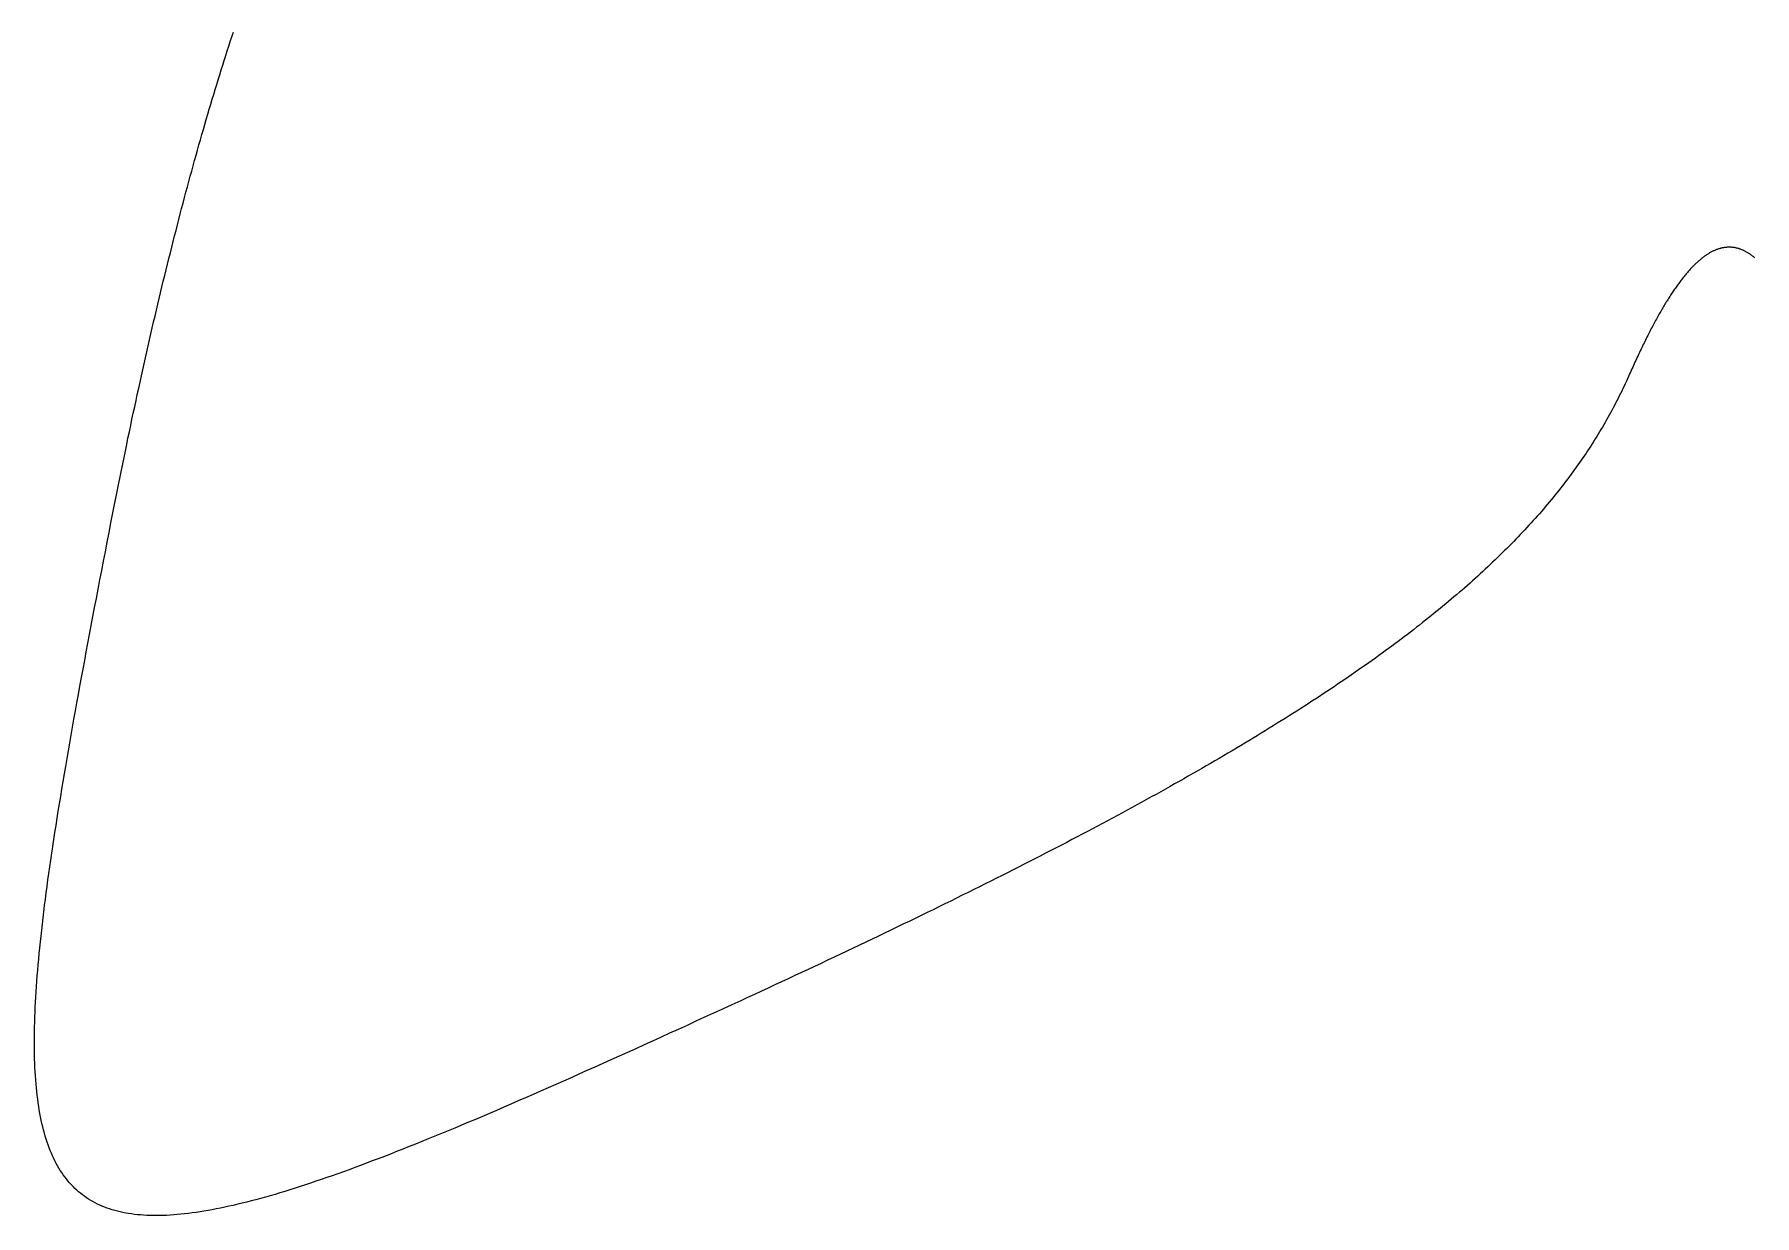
# Model space of a CAD drawing. Extents: x 2.4 to 98.3, y 8.1 to 95.3.
# Drawn here: x 19.06 to 50.37, y 9.39 to 30.88 of the extents above; entities that cross this region are included whole.
import ezdxf

# ---------------------------------------------------------------- set-up
doc = ezdxf.new("R2010")
doc.units = 0
doc.layers.add('LAYER_1', color=7, linetype='CONTINUOUS')

msp = doc.modelspace()

# ---------------------------------------------------------------- linework, layer by layer
at = {"layer": 'LAYER_1', "color": 3}
for p, q in [((22.595, 30.67), (22.622, 30.755)), ((22.622, 30.755), (22.65, 30.84)), ((22.65, 30.84), (22.678, 30.925)), ((22.484, 30.323), (22.512, 30.411)), ((22.512, 30.411), (22.539, 30.497)), ((22.539, 30.497), (22.567, 30.584)), ((22.567, 30.584), (22.595, 30.67)), ((22.375, 29.971), (22.402, 30.059)), ((22.402, 30.059), (22.43, 30.148)), ((22.43, 30.148), (22.457, 30.236)), ((22.457, 30.236), (22.484, 30.323)), ((22.294, 29.702), (22.321, 29.792)), ((22.321, 29.792), (22.348, 29.881)), ((22.348, 29.881), (22.375, 29.971)), ((22.213, 29.429), (22.24, 29.52)), ((22.24, 29.52), (22.267, 29.611)), ((22.267, 29.611), (22.294, 29.702)), ((22.106, 29.06), (22.132, 29.153)), ((22.132, 29.153), (22.159, 29.245)), ((22.159, 29.245), (22.186, 29.337)), ((22.186, 29.337), (22.213, 29.429)), ((22.026, 28.778), (22.052, 28.873)), ((22.052, 28.873), (22.079, 28.966)), ((22.079, 28.966), (22.106, 29.06)), ((21.92, 28.397), (21.946, 28.493)), ((21.946, 28.493), (21.973, 28.589)), ((21.973, 28.589), (21.999, 28.684)), ((21.999, 28.684), (22.026, 28.778)), ((21.841, 28.107), (21.868, 28.204)), ((21.868, 28.204), (21.894, 28.301)), ((21.894, 28.301), (21.92, 28.397)), ((21.763, 27.814), (21.789, 27.912)), ((21.789, 27.912), (21.815, 28.01)), ((21.815, 28.01), (21.841, 28.107)), ((21.685, 27.516), (21.711, 27.616)), ((21.711, 27.616), (21.737, 27.715)), ((21.737, 27.715), (21.763, 27.814)), ((21.608, 27.215), (21.634, 27.315)), ((21.634, 27.315), (21.659, 27.416)), ((21.659, 27.416), (21.685, 27.516)), ((21.531, 26.909), (21.556, 27.012)), ((21.556, 27.012), (21.582, 27.113)), ((21.582, 27.113), (21.608, 27.215)), ((49.596, 26.93), (49.584, 26.924)), ((49.607, 26.936), (49.596, 26.93)), ((49.619, 26.942), (49.607, 26.936)), ((49.63, 26.947), (49.619, 26.942)), ((49.642, 26.952), (49.63, 26.947)), ((49.653, 26.957), (49.642, 26.952)), ((49.664, 26.962), (49.653, 26.957)), ((49.676, 26.966), (49.664, 26.962)), ((49.687, 26.97), (49.676, 26.966)), ((49.699, 26.974), (49.687, 26.97)), ((49.71, 26.978), (49.699, 26.974)), ((49.721, 26.982), (49.71, 26.978)), ((49.733, 26.985), (49.721, 26.982)), ((49.744, 26.988), (49.733, 26.985)), ((49.755, 26.991), (49.744, 26.988)), ((49.767, 26.994), (49.755, 26.991)), ((49.778, 26.996), (49.767, 26.994)), ((49.789, 26.999), (49.778, 26.996)), ((49.801, 27.001), (49.789, 26.999)), ((49.812, 27.003), (49.801, 27.001)), ((49.823, 27.004), (49.812, 27.003)), ((49.834, 27.006), (49.823, 27.004)), ((49.846, 27.007), (49.834, 27.006)), ((49.857, 27.008), (49.846, 27.007)), ((49.868, 27.009), (49.857, 27.008)), ((49.879, 27.009), (49.868, 27.009)), ((49.89, 27.01), (49.879, 27.009)), ((49.902, 27.01), (49.89, 27.01)), ((49.913, 27.01), (49.902, 27.01)), ((49.924, 27.01), (49.913, 27.01)), ((49.935, 27.009), (49.924, 27.01)), ((49.946, 27.009), (49.935, 27.009)), ((49.957, 27.008), (49.946, 27.009)), ((49.968, 27.007), (49.957, 27.008)), ((49.98, 27.005), (49.968, 27.007)), ((49.991, 27.004), (49.98, 27.005)), ((50.002, 27.002), (49.991, 27.004)), ((50.013, 27), (50.002, 27.002)), ((50.024, 26.998), (50.013, 27)), ((50.035, 26.995), (50.024, 26.998)), ((50.046, 26.993), (50.035, 26.995)), ((50.057, 26.99), (50.046, 26.993)), ((50.068, 26.987), (50.057, 26.99)), ((50.079, 26.984), (50.068, 26.987)), ((50.09, 26.98), (50.079, 26.984)), ((50.101, 26.977), (50.09, 26.98)), ((50.112, 26.973), (50.101, 26.977)), ((50.123, 26.969), (50.112, 26.973)), ((50.134, 26.964), (50.123, 26.969)), ((50.145, 26.96), (50.134, 26.964)), ((50.156, 26.955), (50.145, 26.96)), ((50.167, 26.95), (50.156, 26.955)), ((50.177, 26.945), (50.167, 26.95)), ((50.188, 26.94), (50.177, 26.945)), ((50.199, 26.934), (50.188, 26.94)), ((50.21, 26.928), (50.199, 26.934)), ((50.221, 26.922), (50.21, 26.928)), ((21.454, 26.601), (21.48, 26.704)), ((21.48, 26.704), (21.505, 26.807)), ((21.505, 26.807), (21.531, 26.909)), ((49.207, 26.621), (49.195, 26.608)), ((49.219, 26.633), (49.207, 26.621)), ((49.231, 26.646), (49.219, 26.633)), ((49.243, 26.658), (49.231, 26.646)), ((49.255, 26.671), (49.243, 26.658)), ((49.267, 26.683), (49.255, 26.671)), ((49.279, 26.694), (49.267, 26.683)), ((49.291, 26.706), (49.279, 26.694)), ((49.303, 26.717), (49.291, 26.706)), ((49.315, 26.728), (49.303, 26.717)), ((49.327, 26.739), (49.315, 26.728)), ((49.338, 26.75), (49.327, 26.739)), ((49.35, 26.76), (49.338, 26.75)), ((49.362, 26.771), (49.35, 26.76)), ((49.374, 26.781), (49.362, 26.771)), ((49.386, 26.791), (49.374, 26.781)), ((49.398, 26.8), (49.386, 26.791)), ((49.409, 26.809), (49.398, 26.8)), ((49.421, 26.819), (49.409, 26.809)), ((49.433, 26.828), (49.421, 26.819)), ((49.445, 26.836), (49.433, 26.828)), ((49.456, 26.845), (49.445, 26.836)), ((49.468, 26.853), (49.456, 26.845)), ((49.48, 26.861), (49.468, 26.853)), ((49.491, 26.869), (49.48, 26.861)), ((49.503, 26.877), (49.491, 26.869)), ((49.515, 26.884), (49.503, 26.877)), ((49.526, 26.892), (49.515, 26.884)), ((49.538, 26.899), (49.526, 26.892)), ((49.549, 26.905), (49.538, 26.899)), ((49.561, 26.912), (49.549, 26.905)), ((49.572, 26.918), (49.561, 26.912)), ((49.584, 26.924), (49.572, 26.918)), ((50.232, 26.916), (50.221, 26.922)), ((50.243, 26.91), (50.232, 26.916)), ((50.254, 26.903), (50.243, 26.91)), ((50.264, 26.896), (50.254, 26.903)), ((50.275, 26.889), (50.264, 26.896)), ((50.286, 26.882), (50.275, 26.889)), ((50.297, 26.874), (50.286, 26.882)), ((50.308, 26.867), (50.297, 26.874)), ((50.319, 26.859), (50.308, 26.867)), ((50.329, 26.85), (50.319, 26.859)), ((50.34, 26.842), (50.329, 26.85)), ((50.351, 26.834), (50.34, 26.842)), ((50.362, 26.825), (50.351, 26.834)), ((50.372, 26.816), (50.362, 26.825)), ((21.378, 26.288), (21.403, 26.392)), ((21.403, 26.392), (21.429, 26.497)), ((21.429, 26.497), (21.454, 26.601)), ((48.95, 26.301), (48.937, 26.283)), ((48.962, 26.318), (48.95, 26.301)), ((48.974, 26.336), (48.962, 26.318)), ((48.987, 26.352), (48.974, 26.336)), ((48.999, 26.369), (48.987, 26.352)), ((49.012, 26.386), (48.999, 26.369)), ((49.024, 26.402), (49.012, 26.386)), ((49.036, 26.418), (49.024, 26.402)), ((49.049, 26.434), (49.036, 26.418)), ((49.061, 26.45), (49.049, 26.434)), ((49.073, 26.465), (49.061, 26.45)), ((49.085, 26.48), (49.073, 26.465)), ((49.098, 26.495), (49.085, 26.48)), ((49.11, 26.51), (49.098, 26.495)), ((49.122, 26.525), (49.11, 26.51)), ((49.134, 26.539), (49.122, 26.525)), ((49.146, 26.553), (49.134, 26.539)), ((49.158, 26.567), (49.146, 26.553)), ((49.171, 26.581), (49.158, 26.567)), ((49.183, 26.594), (49.171, 26.581)), ((49.195, 26.608), (49.183, 26.594)), ((21.303, 25.971), (21.328, 26.077)), ((21.328, 26.077), (21.353, 26.183)), ((21.353, 26.183), (21.378, 26.288)), ((48.748, 25.993), (48.735, 25.972)), ((48.76, 26.014), (48.748, 25.993)), ((48.773, 26.035), (48.76, 26.014)), ((48.786, 26.055), (48.773, 26.035)), ((48.799, 26.075), (48.786, 26.055)), ((48.811, 26.095), (48.799, 26.075)), ((48.824, 26.115), (48.811, 26.095)), ((48.837, 26.135), (48.824, 26.115)), ((48.849, 26.154), (48.837, 26.135)), ((48.862, 26.173), (48.849, 26.154)), ((48.874, 26.192), (48.862, 26.173)), ((48.887, 26.211), (48.874, 26.192)), ((48.9, 26.229), (48.887, 26.211)), ((48.912, 26.248), (48.9, 26.229)), ((48.925, 26.266), (48.912, 26.248)), ((48.937, 26.283), (48.925, 26.266)), ((21.227, 25.651), (21.252, 25.758)), ((21.252, 25.758), (21.277, 25.865)), ((21.277, 25.865), (21.303, 25.971)), ((48.566, 25.678), (48.553, 25.654)), ((48.58, 25.702), (48.566, 25.678)), ((48.593, 25.726), (48.58, 25.702)), ((48.606, 25.749), (48.593, 25.726)), ((48.619, 25.773), (48.606, 25.749)), ((48.632, 25.796), (48.619, 25.773)), ((48.645, 25.819), (48.632, 25.796)), ((48.658, 25.841), (48.645, 25.819)), ((48.671, 25.864), (48.658, 25.841)), ((48.683, 25.886), (48.671, 25.864)), ((48.696, 25.908), (48.683, 25.886)), ((48.709, 25.929), (48.696, 25.908)), ((48.722, 25.951), (48.709, 25.929)), ((48.735, 25.972), (48.722, 25.951)), ((21.152, 25.327), (21.177, 25.435)), ((21.177, 25.435), (21.202, 25.543)), ((21.202, 25.543), (21.227, 25.651)), ((48.408, 25.374), (48.394, 25.348)), ((48.421, 25.401), (48.408, 25.374)), ((48.434, 25.427), (48.421, 25.401)), ((48.448, 25.453), (48.434, 25.427)), ((48.461, 25.479), (48.448, 25.453)), ((48.474, 25.505), (48.461, 25.479)), ((48.487, 25.53), (48.474, 25.505)), ((48.501, 25.555), (48.487, 25.53)), ((48.514, 25.58), (48.501, 25.555)), ((48.527, 25.605), (48.514, 25.58)), ((48.54, 25.63), (48.527, 25.605)), ((48.553, 25.654), (48.54, 25.63)), ((21.078, 24.999), (21.103, 25.109)), ((21.103, 25.109), (21.128, 25.218)), ((21.128, 25.218), (21.152, 25.327)), ((48.259, 25.068), (48.245, 25.039)), ((48.272, 25.097), (48.259, 25.068)), ((48.286, 25.126), (48.272, 25.097)), ((48.3, 25.154), (48.286, 25.126)), ((48.313, 25.182), (48.3, 25.154)), ((48.327, 25.21), (48.313, 25.182)), ((48.34, 25.238), (48.327, 25.21)), ((48.354, 25.266), (48.34, 25.238)), ((48.367, 25.293), (48.354, 25.266)), ((48.381, 25.321), (48.367, 25.293)), ((48.394, 25.348), (48.381, 25.321)), ((21.004, 24.667), (21.029, 24.778)), ((21.029, 24.778), (21.053, 24.889)), ((21.053, 24.889), (21.078, 24.999)), ((48.121, 24.766), (48.107, 24.735)), ((48.135, 24.798), (48.121, 24.766)), ((48.149, 24.828), (48.135, 24.798)), ((48.163, 24.859), (48.149, 24.828)), ((48.176, 24.89), (48.163, 24.859)), ((48.19, 24.92), (48.176, 24.89)), ((48.204, 24.95), (48.19, 24.92)), ((48.218, 24.98), (48.204, 24.95)), ((48.231, 25.009), (48.218, 24.98)), ((48.245, 25.039), (48.231, 25.009)), ((20.93, 24.331), (20.955, 24.444)), ((20.955, 24.444), (20.979, 24.556)), ((20.979, 24.556), (21.004, 24.667)), ((47.97, 24.437), (47.949, 24.393)), ((47.991, 24.481), (47.97, 24.437)), ((48.012, 24.525), (47.991, 24.481)), ((48.033, 24.57), (48.012, 24.525)), ((48.053, 24.614), (48.033, 24.57)), ((48.073, 24.659), (48.053, 24.614)), ((48.093, 24.703), (48.073, 24.659)), ((48.107, 24.735), (48.093, 24.703)), ((20.882, 24.106), (20.906, 24.219)), ((20.906, 24.219), (20.93, 24.331)), ((47.815, 24.129), (47.792, 24.085)), ((47.838, 24.172), (47.815, 24.129)), ((47.861, 24.216), (47.838, 24.172)), ((47.883, 24.26), (47.861, 24.216)), ((47.905, 24.304), (47.883, 24.26)), ((47.927, 24.348), (47.905, 24.304)), ((47.949, 24.393), (47.927, 24.348)), ((20.809, 23.763), (20.833, 23.878)), ((20.833, 23.878), (20.857, 23.992)), ((20.857, 23.992), (20.882, 24.106)), ((47.647, 23.823), (47.622, 23.78)), ((47.672, 23.867), (47.647, 23.823)), ((47.697, 23.91), (47.672, 23.867)), ((47.721, 23.954), (47.697, 23.91)), ((47.745, 23.997), (47.721, 23.954)), ((47.769, 24.041), (47.745, 23.997)), ((47.792, 24.085), (47.769, 24.041)), ((20.736, 23.418), (20.76, 23.533)), ((20.76, 23.533), (20.785, 23.649)), ((20.785, 23.649), (20.809, 23.763)), ((47.466, 23.521), (47.439, 23.478)), ((47.493, 23.564), (47.466, 23.521)), ((47.519, 23.607), (47.493, 23.564)), ((47.545, 23.65), (47.519, 23.607)), ((47.571, 23.693), (47.545, 23.65)), ((47.597, 23.737), (47.571, 23.693)), ((47.622, 23.78), (47.597, 23.737)), ((20.664, 23.068), (20.688, 23.185)), ((20.688, 23.185), (20.712, 23.301)), ((20.712, 23.301), (20.736, 23.418)), ((47.241, 23.178), (47.212, 23.135)), ((47.27, 23.22), (47.241, 23.178)), ((47.299, 23.263), (47.27, 23.22)), ((47.327, 23.306), (47.299, 23.263)), ((47.356, 23.349), (47.327, 23.306)), ((47.384, 23.392), (47.356, 23.349)), ((47.411, 23.435), (47.384, 23.392)), ((47.439, 23.478), (47.411, 23.435)), ((20.616, 22.832), (20.64, 22.95)), ((20.64, 22.95), (20.664, 23.068)), ((47.029, 22.879), (46.997, 22.837)), ((47.06, 22.922), (47.029, 22.879)), ((47.091, 22.964), (47.06, 22.922)), ((47.121, 23.007), (47.091, 22.964)), ((47.152, 23.05), (47.121, 23.007)), ((47.182, 23.092), (47.152, 23.05)), ((47.212, 23.135), (47.182, 23.092)), ((20.545, 22.476), (20.569, 22.595)), ((20.569, 22.595), (20.593, 22.714)), ((20.593, 22.714), (20.616, 22.832)), ((46.801, 22.583), (46.767, 22.54)), ((46.835, 22.625), (46.801, 22.583)), ((46.868, 22.667), (46.835, 22.625)), ((46.9, 22.71), (46.868, 22.667)), ((46.933, 22.752), (46.9, 22.71)), ((46.965, 22.794), (46.933, 22.752)), ((46.997, 22.837), (46.965, 22.794)), ((20.474, 22.116), (20.498, 22.236)), ((20.498, 22.236), (20.521, 22.356)), ((20.521, 22.356), (20.545, 22.476)), ((46.522, 22.245), (46.486, 22.203)), ((46.558, 22.287), (46.522, 22.245)), ((46.594, 22.329), (46.558, 22.287)), ((46.629, 22.371), (46.594, 22.329)), ((46.664, 22.414), (46.629, 22.371)), ((46.699, 22.456), (46.664, 22.414)), ((46.733, 22.498), (46.699, 22.456)), ((46.767, 22.54), (46.733, 22.498)), ((20.416, 21.818), (20.45, 21.995)), ((20.45, 21.995), (20.474, 22.116)), ((46.26, 21.95), (46.222, 21.908)), ((46.299, 21.992), (46.26, 21.95)), ((46.337, 22.034), (46.299, 21.992)), ((46.375, 22.076), (46.337, 22.034)), ((46.412, 22.118), (46.375, 22.076)), ((46.449, 22.161), (46.412, 22.118)), ((46.486, 22.203), (46.449, 22.161)), ((20.348, 21.469), (20.382, 21.643)), ((20.382, 21.643), (20.416, 21.818)), ((45.941, 21.614), (45.899, 21.572)), ((45.982, 21.656), (45.941, 21.614)), ((46.023, 21.698), (45.982, 21.656)), ((46.063, 21.74), (46.023, 21.698)), ((46.103, 21.782), (46.063, 21.74)), ((46.143, 21.824), (46.103, 21.782)), ((46.183, 21.866), (46.143, 21.824)), ((46.222, 21.908), (46.183, 21.866)), ((20.282, 21.125), (20.315, 21.296)), ((20.315, 21.296), (20.348, 21.469)), ((45.643, 21.319), (45.599, 21.277)), ((45.687, 21.361), (45.643, 21.319)), ((45.73, 21.404), (45.687, 21.361)), ((45.773, 21.446), (45.73, 21.404)), ((45.815, 21.488), (45.773, 21.446)), ((45.858, 21.53), (45.815, 21.488)), ((45.899, 21.572), (45.858, 21.53)), ((20.249, 20.955), (20.282, 21.125)), ((45.281, 20.983), (45.234, 20.941)), ((45.327, 21.025), (45.281, 20.983)), ((45.374, 21.067), (45.327, 21.025)), ((45.419, 21.109), (45.374, 21.067)), ((45.465, 21.151), (45.419, 21.109)), ((45.51, 21.193), (45.465, 21.151)), ((45.555, 21.235), (45.51, 21.193)), ((45.599, 21.277), (45.555, 21.235)), ((20.185, 20.62), (20.217, 20.787)), ((20.217, 20.787), (20.249, 20.955)), ((44.944, 20.687), (44.895, 20.645)), ((44.994, 20.73), (44.944, 20.687)), ((45.042, 20.772), (44.994, 20.73)), ((45.091, 20.814), (45.042, 20.772)), ((45.139, 20.856), (45.091, 20.814)), ((45.187, 20.898), (45.139, 20.856)), ((45.234, 20.941), (45.187, 20.898)), ((20.122, 20.29), (20.153, 20.454)), ((20.153, 20.454), (20.185, 20.62)), ((44.589, 20.391), (44.537, 20.348)), ((44.641, 20.433), (44.589, 20.391)), ((44.692, 20.476), (44.641, 20.433)), ((44.744, 20.518), (44.692, 20.476)), ((44.794, 20.56), (44.744, 20.518)), ((44.845, 20.603), (44.794, 20.56)), ((44.895, 20.645), (44.845, 20.603)), ((20.061, 19.965), (20.091, 20.127)), ((20.091, 20.127), (20.122, 20.29)), ((44.159, 20.05), (44.104, 20.007)), ((44.214, 20.093), (44.159, 20.05)), ((44.269, 20.135), (44.214, 20.093)), ((44.323, 20.178), (44.269, 20.135)), ((44.377, 20.221), (44.323, 20.178)), ((44.431, 20.263), (44.377, 20.221)), ((44.484, 20.306), (44.431, 20.263)), ((44.537, 20.348), (44.484, 20.306)), ((20.001, 19.646), (20.031, 19.805)), ((20.031, 19.805), (20.061, 19.965)), ((43.762, 19.75), (43.704, 19.707)), ((43.82, 19.793), (43.762, 19.75)), ((43.878, 19.836), (43.82, 19.793)), ((43.935, 19.879), (43.878, 19.836)), ((43.991, 19.922), (43.935, 19.879)), ((44.048, 19.965), (43.991, 19.922)), ((44.104, 20.007), (44.048, 19.965)), ((19.943, 19.333), (19.972, 19.489)), ((19.972, 19.489), (20.001, 19.646)), ((43.344, 19.448), (43.283, 19.404)), ((43.405, 19.491), (43.344, 19.448)), ((43.466, 19.534), (43.405, 19.491)), ((43.526, 19.578), (43.466, 19.534)), ((43.586, 19.621), (43.526, 19.578)), ((43.645, 19.664), (43.586, 19.621)), ((43.704, 19.707), (43.645, 19.664)), ((19.886, 19.024), (19.914, 19.178)), ((19.914, 19.178), (19.943, 19.333)), ((42.842, 19.099), (42.777, 19.056)), ((42.906, 19.143), (42.842, 19.099)), ((42.97, 19.187), (42.906, 19.143)), ((43.033, 19.23), (42.97, 19.187)), ((43.097, 19.274), (43.033, 19.23)), ((43.159, 19.318), (43.097, 19.274)), ((43.221, 19.361), (43.159, 19.318)), ((43.283, 19.404), (43.221, 19.361)), ((19.831, 18.721), (19.858, 18.872)), ((19.858, 18.872), (19.886, 19.024)), ((42.379, 18.791), (42.311, 18.747)), ((42.446, 18.836), (42.379, 18.791)), ((42.513, 18.88), (42.446, 18.836)), ((42.58, 18.924), (42.513, 18.88)), ((42.646, 18.968), (42.58, 18.924)), ((42.712, 19.012), (42.646, 18.968)), ((42.777, 19.056), (42.712, 19.012)), ((19.777, 18.424), (19.804, 18.572)), ((19.804, 18.572), (19.831, 18.721)), ((41.894, 18.48), (41.823, 18.435)), ((41.965, 18.525), (41.894, 18.48)), ((42.035, 18.569), (41.965, 18.525)), ((42.105, 18.614), (42.035, 18.569)), ((42.174, 18.658), (42.105, 18.614)), ((42.243, 18.703), (42.174, 18.658)), ((42.311, 18.747), (42.243, 18.703)), ((19.725, 18.131), (19.751, 18.277)), ((19.751, 18.277), (19.777, 18.424)), ((41.387, 18.165), (41.313, 18.12)), ((41.461, 18.21), (41.387, 18.165)), ((41.534, 18.256), (41.461, 18.21)), ((41.607, 18.301), (41.534, 18.256)), ((41.68, 18.346), (41.607, 18.301)), ((41.752, 18.39), (41.68, 18.346)), ((41.823, 18.435), (41.752, 18.39)), ((19.675, 17.844), (19.7, 17.987)), ((19.7, 17.987), (19.725, 18.131)), ((40.934, 17.892), (40.857, 17.846)), ((41.011, 17.938), (40.934, 17.892)), ((41.087, 17.983), (41.011, 17.938)), ((41.163, 18.029), (41.087, 17.983)), ((41.238, 18.074), (41.163, 18.029)), ((41.313, 18.12), (41.238, 18.074)), ((19.603, 17.424), (19.626, 17.563)), ((19.626, 17.563), (19.65, 17.703)), ((19.65, 17.703), (19.675, 17.844)), ((40.384, 17.57), (40.304, 17.523)), ((40.464, 17.616), (40.384, 17.57)), ((40.544, 17.662), (40.464, 17.616)), ((40.623, 17.708), (40.544, 17.662)), ((40.701, 17.754), (40.623, 17.708)), ((40.779, 17.8), (40.701, 17.754)), ((40.857, 17.846), (40.779, 17.8)), ((19.557, 17.15), (19.58, 17.286)), ((19.58, 17.286), (19.603, 17.424)), ((39.81, 17.242), (39.727, 17.195)), ((39.894, 17.289), (39.81, 17.242)), ((39.977, 17.336), (39.894, 17.289)), ((40.059, 17.383), (39.977, 17.336)), ((40.141, 17.43), (40.059, 17.383)), ((40.223, 17.477), (40.141, 17.43)), ((40.304, 17.523), (40.223, 17.477)), ((19.513, 16.881), (19.535, 17.015)), ((19.535, 17.015), (19.557, 17.15)), ((39.212, 16.91), (39.125, 16.862)), ((39.299, 16.958), (39.212, 16.91)), ((39.386, 17.006), (39.299, 16.958)), ((39.472, 17.053), (39.386, 17.006)), ((39.557, 17.101), (39.472, 17.053)), ((39.642, 17.148), (39.557, 17.101)), ((39.727, 17.195), (39.642, 17.148)), ((19.45, 16.488), (19.471, 16.618)), ((19.471, 16.618), (19.492, 16.749)), ((19.492, 16.749), (19.513, 16.881)), ((38.68, 16.621), (38.59, 16.573)), ((38.77, 16.67), (38.68, 16.621)), ((38.86, 16.718), (38.77, 16.67)), ((38.949, 16.766), (38.86, 16.718)), ((39.037, 16.815), (38.949, 16.766)), ((39.125, 16.862), (39.037, 16.815)), ((19.411, 16.232), (19.43, 16.359)), ((19.43, 16.359), (19.45, 16.488)), ((38.129, 16.329), (38.036, 16.279)), ((38.222, 16.378), (38.129, 16.329)), ((38.315, 16.427), (38.222, 16.378)), ((38.407, 16.476), (38.315, 16.427)), ((38.499, 16.524), (38.407, 16.476)), ((38.59, 16.573), (38.499, 16.524)), ((19.355, 15.858), (19.373, 15.981)), ((19.373, 15.981), (19.392, 16.106)), ((19.392, 16.106), (19.411, 16.232)), ((37.463, 15.981), (37.366, 15.931)), ((37.56, 16.031), (37.463, 15.981)), ((37.656, 16.081), (37.56, 16.031)), ((37.752, 16.131), (37.656, 16.081)), ((37.847, 16.18), (37.752, 16.131)), ((37.942, 16.23), (37.847, 16.18)), ((38.036, 16.279), (37.942, 16.23)), ((19.321, 15.615), (19.338, 15.736)), ((19.338, 15.736), (19.355, 15.858)), ((36.871, 15.679), (36.77, 15.628)), ((36.971, 15.729), (36.871, 15.679)), ((37.07, 15.78), (36.971, 15.729)), ((37.169, 15.831), (37.07, 15.78)), ((37.268, 15.881), (37.169, 15.831)), ((37.366, 15.931), (37.268, 15.881)), ((19.272, 15.26), (19.288, 15.377)), ((19.288, 15.377), (19.304, 15.495)), ((19.304, 15.495), (19.321, 15.615)), ((36.26, 15.371), (36.156, 15.319)), ((36.363, 15.423), (36.26, 15.371)), ((36.466, 15.474), (36.363, 15.423)), ((36.568, 15.526), (36.466, 15.474)), ((36.669, 15.577), (36.568, 15.526)), ((36.77, 15.628), (36.669, 15.577)), ((19.229, 14.916), (19.243, 15.03)), ((19.243, 15.03), (19.257, 15.144)), ((19.257, 15.144), (19.272, 15.26)), ((35.628, 15.059), (35.521, 15.006)), ((35.735, 15.111), (35.628, 15.059)), ((35.841, 15.163), (35.735, 15.111)), ((35.946, 15.216), (35.841, 15.163)), ((36.051, 15.268), (35.946, 15.216)), ((36.156, 15.319), (36.051, 15.268)), ((19.202, 14.693), (19.215, 14.804)), ((19.215, 14.804), (19.229, 14.916)), ((34.977, 14.741), (34.866, 14.688)), ((35.087, 14.794), (34.977, 14.741)), ((35.196, 14.848), (35.087, 14.794)), ((35.305, 14.901), (35.196, 14.848)), ((35.413, 14.953), (35.305, 14.901)), ((35.521, 15.006), (35.413, 14.953)), ((19.166, 14.368), (19.178, 14.475)), ((19.178, 14.475), (19.19, 14.584)), ((19.19, 14.584), (19.202, 14.693)), ((34.305, 14.418), (34.191, 14.363)), ((34.418, 14.472), (34.305, 14.418)), ((34.531, 14.526), (34.418, 14.472)), ((34.644, 14.58), (34.531, 14.526)), ((34.755, 14.634), (34.644, 14.58)), ((34.866, 14.688), (34.755, 14.634)), ((19.135, 14.054), (19.145, 14.158)), ((19.145, 14.158), (19.155, 14.262)), ((19.155, 14.262), (19.166, 14.368)), ((33.729, 14.144), (33.613, 14.089)), ((33.846, 14.199), (33.729, 14.144)), ((33.961, 14.254), (33.846, 14.199)), ((34.077, 14.309), (33.961, 14.254)), ((34.191, 14.363), (34.077, 14.309)), ((19.109, 13.751), (19.118, 13.851)), ((19.118, 13.851), (19.126, 13.952)), ((19.126, 13.952), (19.135, 14.054)), ((33.019, 13.811), (32.899, 13.754)), ((33.139, 13.867), (33.019, 13.811)), ((33.258, 13.922), (33.139, 13.867)), ((33.377, 13.978), (33.258, 13.922)), ((33.495, 14.034), (33.377, 13.978)), ((33.613, 14.089), (33.495, 14.034)), ((19.088, 13.459), (19.095, 13.556)), ((19.095, 13.556), (19.102, 13.653)), ((19.102, 13.653), (19.109, 13.751)), ((32.288, 13.471), (32.164, 13.413)), ((32.411, 13.528), (32.288, 13.471)), ((32.534, 13.585), (32.411, 13.528)), ((32.656, 13.641), (32.534, 13.585)), ((32.778, 13.698), (32.656, 13.641)), ((32.899, 13.754), (32.778, 13.698)), ((19.069, 13.087), (19.073, 13.178)), ((19.073, 13.178), (19.077, 13.271)), ((19.077, 13.271), (19.083, 13.364)), ((19.083, 13.364), (19.088, 13.459)), ((31.748, 13.222), (31.583, 13.146)), ((31.914, 13.298), (31.748, 13.222)), ((32.039, 13.356), (31.914, 13.298)), ((32.164, 13.413), (32.039, 13.356)), ((19.06, 12.82), (19.062, 12.908)), ((19.062, 12.908), (19.065, 12.997)), ((19.065, 12.997), (19.069, 13.087)), ((30.935, 12.849), (30.776, 12.777)), ((31.095, 12.923), (30.935, 12.849)), ((31.256, 12.996), (31.095, 12.923)), ((31.419, 13.071), (31.256, 12.996)), ((31.583, 13.146), (31.419, 13.071)), ((19.057, 12.648), (19.058, 12.734)), ((19.057, 12.564), (19.057, 12.648)), ((19.057, 12.481), (19.057, 12.564)), ((19.058, 12.734), (19.06, 12.82)), ((30.307, 12.564), (30.154, 12.494)), ((30.462, 12.634), (30.307, 12.564)), ((30.618, 12.705), (30.462, 12.634)), ((30.776, 12.777), (30.618, 12.705)), ((19.057, 12.399), (19.057, 12.481)), ((19.059, 12.319), (19.057, 12.399)), ((19.061, 12.239), (19.059, 12.319)), ((19.063, 12.161), (19.061, 12.239)), ((29.551, 12.222), (29.404, 12.155)), ((29.7, 12.289), (29.551, 12.222)), ((29.85, 12.356), (29.7, 12.289)), ((30.001, 12.425), (29.85, 12.356)), ((30.154, 12.494), (30.001, 12.425)), ((19.067, 12.084), (19.063, 12.161)), ((19.071, 12.008), (19.067, 12.084)), ((19.075, 11.933), (19.071, 12.008)), ((19.08, 11.859), (19.075, 11.933)), ((28.969, 11.961), (28.826, 11.897)), ((29.113, 12.025), (28.969, 11.961)), ((29.258, 12.09), (29.113, 12.025)), ((29.404, 12.155), (29.258, 12.09)), ((19.086, 11.786), (19.08, 11.859)), ((19.093, 11.715), (19.086, 11.786)), ((19.1, 11.645), (19.093, 11.715)), ((19.107, 11.576), (19.1, 11.645)), ((28.132, 11.591), (27.996, 11.532)), ((28.268, 11.651), (28.132, 11.591)), ((28.406, 11.711), (28.268, 11.651)), ((28.545, 11.773), (28.406, 11.711)), ((28.685, 11.835), (28.545, 11.773)), ((28.826, 11.897), (28.685, 11.835)), ((19.116, 11.508), (19.107, 11.576)), ((19.125, 11.441), (19.116, 11.508)), ((19.135, 11.375), (19.125, 11.441)), ((19.145, 11.31), (19.135, 11.375)), ((19.156, 11.247), (19.145, 11.31)), ((27.467, 11.303), (27.338, 11.247)), ((27.598, 11.359), (27.467, 11.303)), ((27.73, 11.416), (27.598, 11.359)), ((27.862, 11.473), (27.73, 11.416)), ((27.996, 11.532), (27.862, 11.473)), ((19.168, 11.185), (19.156, 11.247)), ((19.181, 11.123), (19.168, 11.185)), ((19.194, 11.063), (19.181, 11.123)), ((19.208, 11.004), (19.194, 11.063)), ((19.222, 10.947), (19.208, 11.004)), ((26.709, 10.981), (26.587, 10.931)), ((26.832, 11.033), (26.709, 10.981)), ((26.957, 11.085), (26.832, 11.033)), ((27.083, 11.139), (26.957, 11.085)), ((27.21, 11.193), (27.083, 11.139)), ((27.338, 11.247), (27.21, 11.193)), ((19.238, 10.89), (19.222, 10.947)), ((19.254, 10.834), (19.238, 10.89)), ((19.271, 10.78), (19.254, 10.834)), ((19.288, 10.726), (19.271, 10.78)), ((19.306, 10.674), (19.288, 10.726)), ((19.325, 10.622), (19.306, 10.674)), ((25.992, 10.688), (25.877, 10.642)), ((26.109, 10.735), (25.992, 10.688)), ((26.226, 10.783), (26.109, 10.735)), ((26.345, 10.831), (26.226, 10.783)), ((26.465, 10.88), (26.345, 10.831)), ((26.587, 10.931), (26.465, 10.88)), ((19.345, 10.572), (19.325, 10.622)), ((19.365, 10.523), (19.345, 10.572)), ((19.386, 10.475), (19.365, 10.523)), ((19.408, 10.428), (19.386, 10.475)), ((19.43, 10.382), (19.408, 10.428)), ((19.454, 10.338), (19.43, 10.382)), ((19.478, 10.294), (19.454, 10.338)), ((25.1, 10.34), (24.993, 10.3)), ((25.207, 10.381), (25.1, 10.34)), ((25.316, 10.422), (25.207, 10.381)), ((25.426, 10.464), (25.316, 10.422)), ((25.537, 10.508), (25.426, 10.464)), ((25.649, 10.551), (25.537, 10.508)), ((25.762, 10.596), (25.649, 10.551)), ((25.877, 10.642), (25.762, 10.596)), ((19.503, 10.251), (19.478, 10.294)), ((19.528, 10.21), (19.503, 10.251)), ((19.554, 10.169), (19.528, 10.21)), ((19.582, 10.13), (19.554, 10.169)), ((19.609, 10.091), (19.582, 10.13)), ((19.638, 10.054), (19.609, 10.091)), ((19.667, 10.018), (19.638, 10.054)), ((24.278, 10.044), (24.18, 10.011)), ((24.377, 10.078), (24.278, 10.044)), ((24.477, 10.113), (24.377, 10.078)), ((24.578, 10.149), (24.477, 10.113)), ((24.68, 10.185), (24.578, 10.149)), ((24.784, 10.223), (24.68, 10.185)), ((24.888, 10.261), (24.784, 10.223)), ((24.993, 10.3), (24.888, 10.261)), ((19.698, 9.983), (19.667, 10.018)), ((19.729, 9.948), (19.698, 9.983)), ((19.76, 9.915), (19.729, 9.948)), ((19.793, 9.883), (19.76, 9.915)), ((19.826, 9.852), (19.793, 9.883)), ((19.861, 9.822), (19.826, 9.852)), ((19.895, 9.793), (19.861, 9.822)), ((19.931, 9.765), (19.895, 9.793)), ((19.968, 9.738), (19.931, 9.765)), ((20.005, 9.712), (19.968, 9.738)), ((20.044, 9.687), (20.005, 9.712)), ((23.26, 9.724), (23.174, 9.7)), ((23.347, 9.748), (23.26, 9.724)), ((23.436, 9.774), (23.347, 9.748)), ((23.525, 9.801), (23.436, 9.774)), ((23.616, 9.828), (23.525, 9.801)), ((23.707, 9.856), (23.616, 9.828)), ((23.8, 9.886), (23.707, 9.856)), ((23.893, 9.916), (23.8, 9.886)), ((23.988, 9.946), (23.893, 9.916)), ((24.084, 9.978), (23.988, 9.946)), ((24.18, 10.011), (24.084, 9.978)), ((20.083, 9.664), (20.044, 9.687)), ((20.122, 9.641), (20.083, 9.664)), ((20.163, 9.619), (20.122, 9.641)), ((20.205, 9.598), (20.163, 9.619)), ((20.247, 9.578), (20.205, 9.598)), ((20.29, 9.559), (20.247, 9.578)), ((20.334, 9.541), (20.29, 9.559)), ((20.379, 9.525), (20.334, 9.541)), ((20.425, 9.509), (20.379, 9.525)), ((20.472, 9.494), (20.425, 9.509)), ((20.519, 9.48), (20.472, 9.494)), ((20.568, 9.467), (20.519, 9.48)), ((20.617, 9.455), (20.568, 9.467)), ((20.667, 9.444), (20.617, 9.455)), ((20.718, 9.434), (20.667, 9.444)), ((20.77, 9.425), (20.718, 9.434)), ((20.823, 9.417), (20.77, 9.425)), ((20.877, 9.41), (20.823, 9.417)), ((20.931, 9.404), (20.877, 9.41)), ((20.987, 9.399), (20.931, 9.404)), ((21.043, 9.395), (20.987, 9.399)), ((21.1, 9.392), (21.043, 9.395)), ((21.527, 9.395), (21.463, 9.392)), ((21.592, 9.4), (21.527, 9.395)), ((21.657, 9.405), (21.592, 9.4)), ((21.724, 9.411), (21.657, 9.405)), ((21.791, 9.418), (21.724, 9.411)), ((21.86, 9.426), (21.791, 9.418)), ((21.929, 9.435), (21.86, 9.426)), ((22, 9.445), (21.929, 9.435)), ((22.071, 9.456), (22, 9.445)), ((22.143, 9.467), (22.071, 9.456)), ((22.217, 9.48), (22.143, 9.467)), ((22.291, 9.493), (22.217, 9.48)), ((22.366, 9.508), (22.291, 9.493)), ((22.442, 9.523), (22.366, 9.508)), ((22.52, 9.539), (22.442, 9.523)), ((22.598, 9.556), (22.52, 9.539)), ((22.677, 9.574), (22.598, 9.556)), ((22.757, 9.593), (22.677, 9.574)), ((22.839, 9.612), (22.757, 9.593)), ((22.921, 9.633), (22.839, 9.612)), ((23.004, 9.654), (22.921, 9.633)), ((23.088, 9.676), (23.004, 9.654)), ((23.174, 9.7), (23.088, 9.676)), ((21.158, 9.389), (21.1, 9.392)), ((21.218, 9.388), (21.158, 9.389)), ((21.278, 9.388), (21.218, 9.388)), ((21.338, 9.388), (21.278, 9.388)), ((21.4, 9.39), (21.338, 9.388)), ((21.463, 9.392), (21.4, 9.39))]:
    msp.add_line(p, q, dxfattribs=at)

doc.saveas('drawing.dxf')
